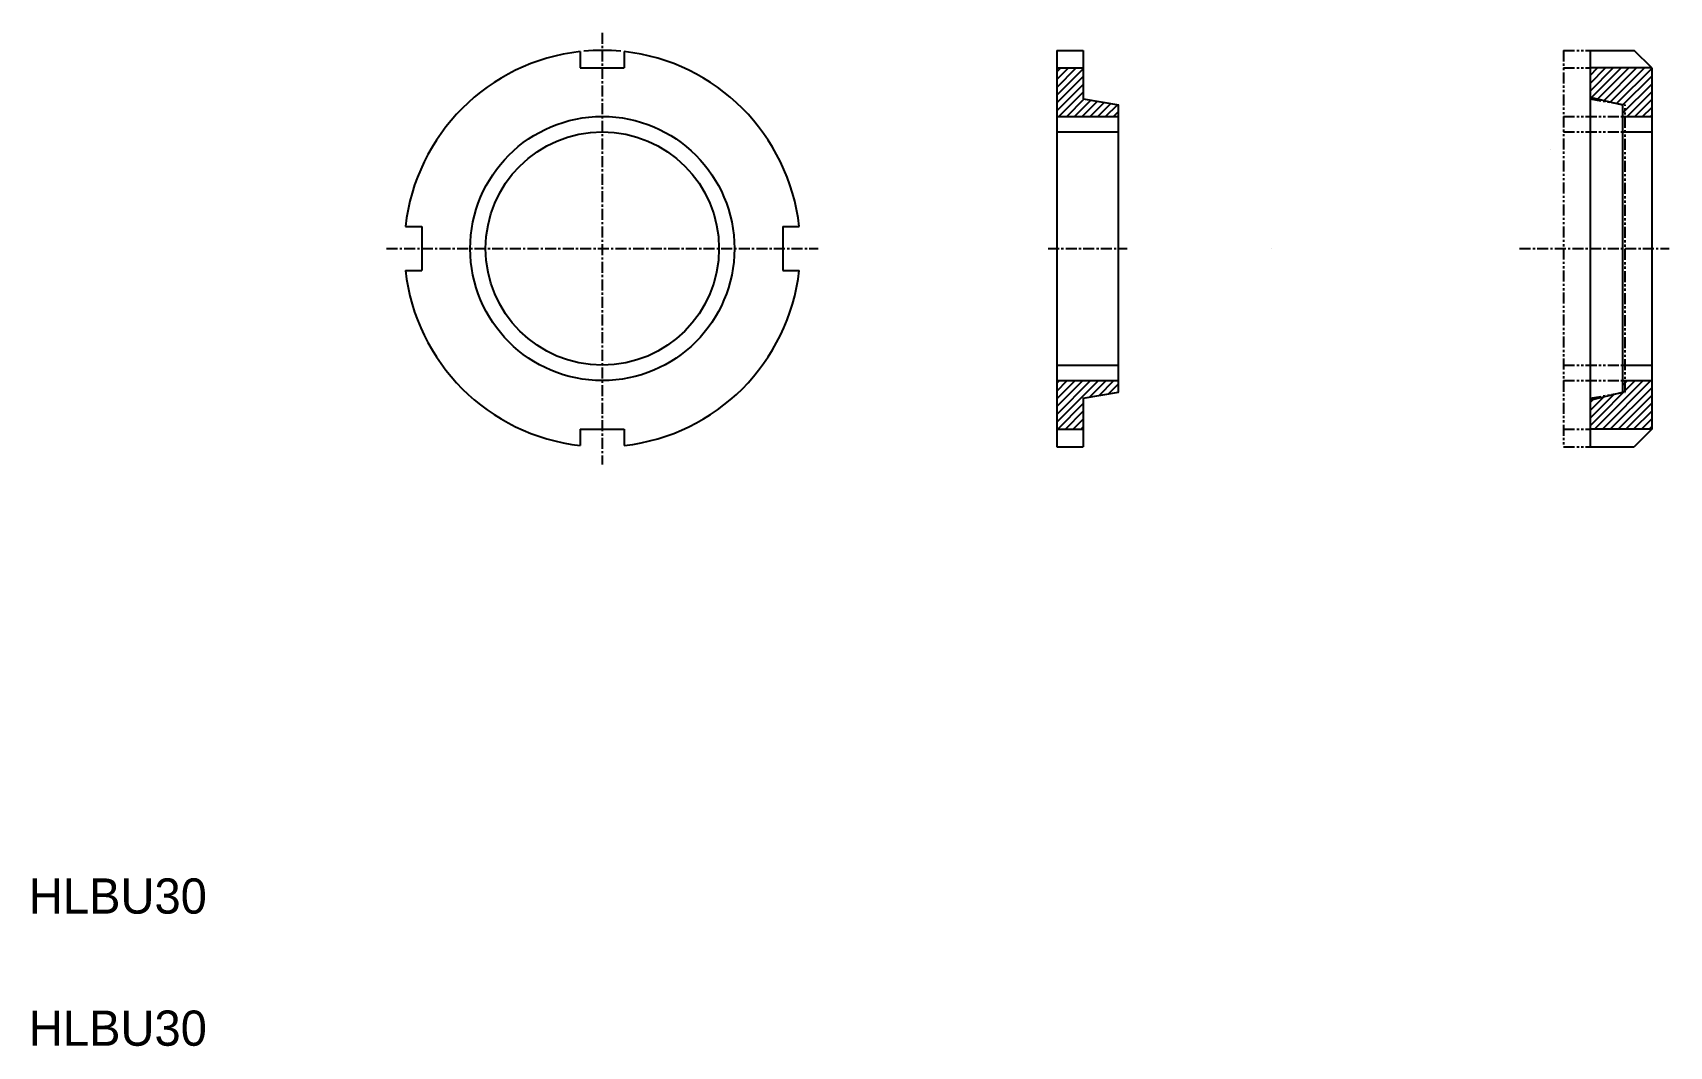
# Model space of a CAD drawing. Extents: x 10 to 196, y 10 to 125.
import ezdxf

# ---------------------------------------------------------------- set-up
doc = ezdxf.new("R2010")
doc.units = 0
doc.linetypes.add('CENTER', pattern=[2, 1.25, -0.25, 0.25, -0.25])
doc.linetypes.add('PHANTOM', pattern=[2.5, 1.25, -0.25, 0.25, -0.25, 0.25, -0.25])
doc.layers.get('0').update_dxf_attribs({"linetype": 'CONTINUOUS'})
doc.layers.add('CENTER', color=1, linetype='CENTER')

# ---------------------------------------------------------------- blocks, each defined once
blk = doc.blocks.new('*X5')
at = {"color": 0, "linetype": 'CONTINUOUS'}
for p, q in [((126.76, 118.81), (128.96, 121.01)), ((126.76, 119.69), (128.08, 121.01)), ((126.76, 120.57), (127.2, 121.01)), ((126.76, 117.92), (129.76, 120.92)), ((187.32, 118.37), (189.95, 121.01)), ((187.32, 119.26), (189.07, 121.01)), ((187.32, 120.14), (188.18, 121.01)), ((187.49, 117.67), (190.84, 121.01)), ((188.2, 117.49), (191.72, 121.01)), ((188.92, 117.32), (192.6, 121.01)), ((189.63, 117.15), (193.49, 121.01)), ((190.34, 116.97), (194.32, 120.95)), ((126.76, 117.04), (129.76, 120.04)), ((126.76, 116.15), (129.76, 119.15)), ((191.02, 116.77), (194.32, 120.07)), ((191.02, 115.89), (194.32, 119.19)), ((127, 115.51), (129.76, 118.27)), ((127.88, 115.51), (129.87, 117.49)), ((128.77, 115.51), (130.62, 117.36)), ((129.65, 115.51), (131.37, 117.23)), ((191.52, 115.51), (194.32, 118.3)), ((192.41, 115.51), (194.32, 117.42)), ((130.54, 115.51), (132.12, 117.1)), ((131.42, 115.51), (132.87, 116.96)), ((132.3, 115.51), (133.63, 116.83)), ((133.19, 115.51), (133.76, 116.08)), ((193.29, 115.51), (194.32, 116.53)), ((194.18, 115.51), (194.32, 115.65)), ((126.76, 80.8), (131.47, 85.51)), ((126.76, 81.68), (130.59, 85.51)), ((126.76, 82.57), (129.7, 85.51)), ((126.76, 83.45), (128.82, 85.51)), ((126.76, 84.33), (127.94, 85.51)), ((126.76, 85.22), (127.05, 85.51)), ((130.48, 83.64), (132.36, 85.51)), ((131.55, 83.82), (133.24, 85.51)), ((187.32, 80.37), (192.46, 85.51)), ((187.84, 80.01), (193.34, 85.51)), ((188.73, 80.01), (194.23, 85.51)), ((191.02, 84.95), (191.58, 85.51)), ((132.62, 84.01), (133.76, 85.15)), ((133.7, 84.2), (133.76, 84.26)), ((187.32, 81.25), (190.04, 83.97)), ((187.32, 82.13), (188.87, 83.69)), ((189.61, 80.01), (194.32, 84.71)), ((190.5, 80.01), (194.32, 83.83)), ((126.86, 80.01), (129.76, 82.91)), ((127.74, 80.01), (129.76, 82.03)), ((187.32, 83.02), (187.7, 83.4)), ((191.38, 80.01), (194.32, 82.95)), ((192.26, 80.01), (194.32, 82.06)), ((128.62, 80.01), (129.76, 81.15)), ((129.51, 80.01), (129.76, 80.26)), ((193.15, 80.01), (194.32, 81.18)), ((194.03, 80.01), (194.32, 80.29))]:
    blk.add_line(p, q, dxfattribs=at)

msp = doc.modelspace()

# ---------------------------------------------------------------- linework, layer by layer
at = {"color": 7, "linetype": 'CONTINUOUS'}
for p, q in [((72.63, 122.87), (72.63, 121.01)), ((77.63, 122.87), (77.63, 121.01)), ((126.76, 123.01), (126.76, 78.01)), ((126.76, 123.01), (129.76, 123.01)), ((129.76, 123.01), (129.76, 117.51)), ((187.32, 123.01), (187.32, 78.01)), ((187.32, 123.01), (192.32, 123.01)), ((194.32, 121.01), (192.32, 123.01)), ((72.63, 121.01), (77.63, 121.01)), ((126.76, 121.01), (129.76, 121.01)), ((194.32, 121.01), (187.32, 121.01)), ((194.32, 121.01), (194.32, 80.01)), ((129.76, 117.51), (133.76, 116.81)), ((187.32, 117.71), (191.02, 116.81)), ((133.76, 84.21), (133.76, 116.81)), ((191.02, 116.81), (191.02, 84.21)), ((126.76, 113.76), (133.76, 113.76)), ((191.02, 113.76), (194.32, 113.76)), ((126.76, 111.76), (126.76, 111.76)), ((52.77, 103.01), (54.63, 103.01)), ((54.63, 103.01), (54.63, 98.01)), ((95.63, 103.01), (97.49, 103.01)), ((95.63, 103.01), (95.63, 98.01)), ((126.76, 100.51), (126.76, 100.51)), ((151.12, 100.51), (151.12, 100.51)), ((151.12, 100.51), (151.12, 100.51)), ((52.77, 98.01), (54.63, 98.01)), ((95.63, 98.01), (97.49, 98.01)), ((126.76, 87.26), (133.76, 87.26)), ((191.02, 87.26), (194.32, 87.26)), ((129.76, 83.51), (133.76, 84.21)), ((187.32, 83.31), (191.02, 84.21)), ((129.76, 83.51), (129.76, 78.01)), ((72.63, 80.01), (77.63, 80.01)), ((72.63, 80.01), (72.63, 78.15)), ((77.63, 80.01), (77.63, 78.15)), ((126.76, 80.01), (129.76, 80.01)), ((194.32, 80.01), (187.32, 80.01)), ((194.32, 80.01), (192.32, 78.01)), ((126.76, 78.01), (129.76, 78.01)), ((187.32, 78.01), (192.32, 78.01))]:
    msp.add_line(p, q, dxfattribs=at)
at = {"color": 3, "linetype": 'PHANTOM'}
for p, q in [((184.32, 123.01), (187.32, 123.01)), ((184.32, 123.01), (184.32, 78.01)), ((184.32, 123.01), (184.32, 78.01)), ((184.32, 123.01), (187.32, 123.01)), ((187.32, 123.01), (187.32, 117.51)), ((187.32, 123.01), (187.32, 117.51)), ((184.32, 121.01), (187.32, 121.01)), ((184.32, 121.01), (187.32, 121.01)), ((187.32, 117.51), (191.32, 116.81)), ((184.32, 115.51), (191.32, 115.51)), ((184.32, 115.51), (191.32, 115.51)), ((191.32, 84.21), (191.32, 116.81)), ((191.32, 84.21), (191.32, 116.81)), ((184.32, 113.76), (191.32, 113.76)), ((184.32, 113.76), (191.32, 113.76)), ((182.82, 111.76), (182.82, 111.76)), ((182.82, 111.76), (182.82, 111.76)), ((184.32, 87.26), (191.32, 87.26)), ((184.32, 87.26), (191.32, 87.26)), ((184.32, 85.51), (191.32, 85.51)), ((184.32, 85.51), (191.32, 85.51)), ((187.32, 83.51), (191.32, 84.21)), ((187.32, 83.51), (191.32, 84.21)), ((187.32, 83.51), (187.32, 78.01)), ((187.32, 83.51), (187.32, 78.01)), ((184.32, 80.01), (187.32, 80.01)), ((184.32, 80.01), (187.32, 80.01)), ((184.32, 78.01), (187.32, 78.01)), ((184.32, 78.01), (187.32, 78.01))]:
    msp.add_line(p, q, dxfattribs=at)
at = {"color": 3, "linetype": 'CONTINUOUS'}
for p, q in [((126.76, 115.51), (133.76, 115.51)), ((191.02, 115.51), (194.32, 115.51)), ((126.76, 85.51), (133.76, 85.51)), ((191.02, 85.51), (194.32, 85.51))]:
    msp.add_line(p, q, dxfattribs=at)
msp.add_circle((75.13, 100.51), 15, dxfattribs=at)
at = {"color": 7, "linetype": 'CONTINUOUS'}
msp.add_circle((75.13, 100.51), 13.25, dxfattribs=at)
for start, end in [(96.3794, 173.6206), (6.3794, 83.6206), (186.3794, 263.6206), (276.3794, 353.6206)]:
    msp.add_arc((75.13, 100.51), 22.5, start, end, dxfattribs=at)
at = {"color": 3, "linetype": 'CONTINUOUS'}
msp.add_arc((75.13, 100.51), 22.5, 84.6446, 95.3554, dxfattribs=at)
at = {"layer": 'CENTER', "color": 1, "linetype": 'CENTER'}
for p, q in [((75.13, 125.01), (75.13, 76.01)), ((50.63, 100.51), (99.63, 100.51)), ((125.76, 100.51), (134.76, 100.51)), ((179.32, 100.51), (196.32, 100.51))]:
    msp.add_line(p, q, dxfattribs=at)

# ---------------------------------------------------------------- block references
at = {"color": 3, "linetype": 'CONTINUOUS'}
msp.add_blockref('*X5', (0, 0), dxfattribs=at)

# ---------------------------------------------------------------- texts
at = {"color": 7, "linetype": 'CONTINUOUS'}
for p in [(10, 25), (10, 10)]:
    msp.add_text('HLBU30', height=4, dxfattribs=at).set_placement(p)

doc.saveas('drawing.dxf')
